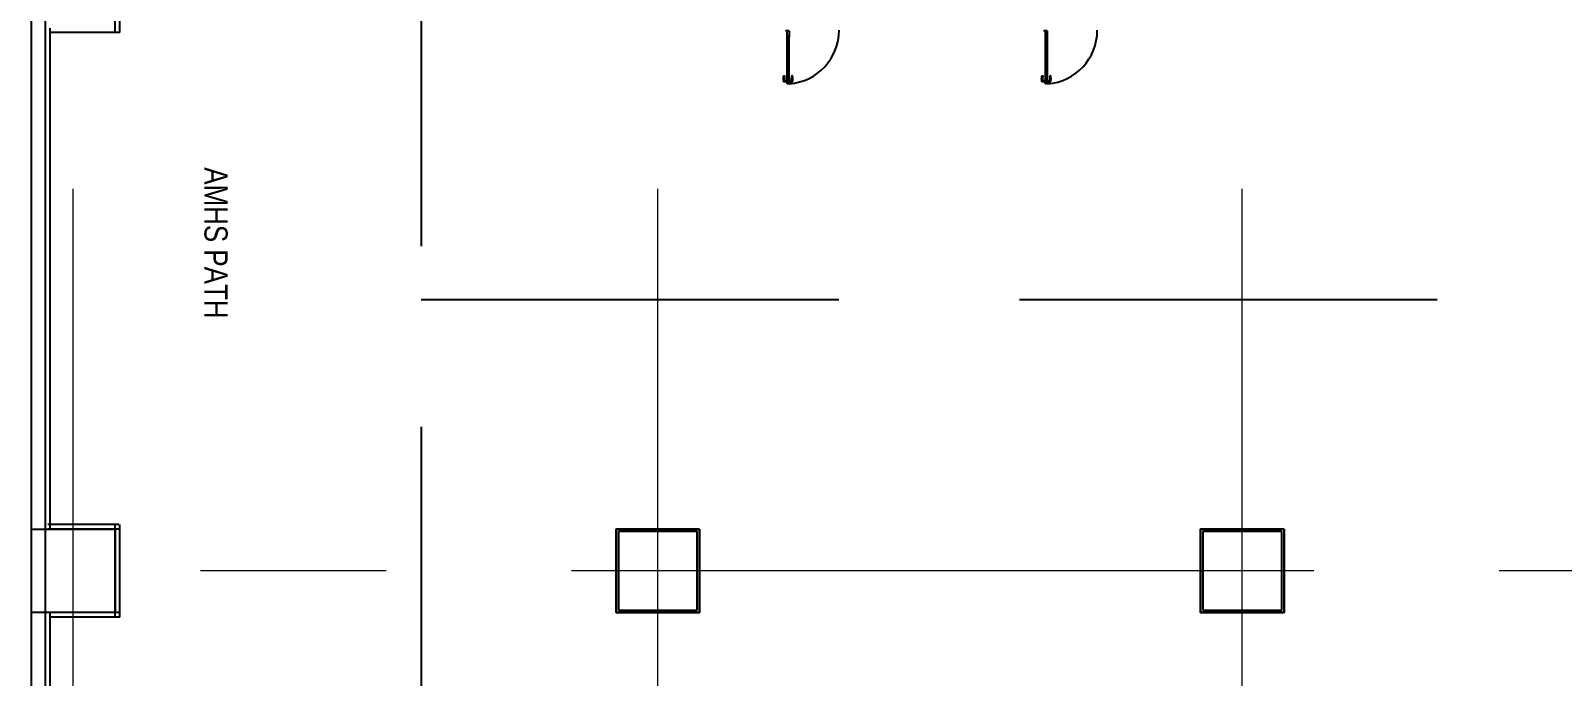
# Model space of a CAD drawing. Extents: x -15449 to 527173, y -170839 to 146543.
# Drawn here: x 237124 to 270144, y -84525 to -70607 of the extents above; entities that cross this region are included whole.
import ezdxf

# ---------------------------------------------------------------- set-up
doc = ezdxf.new("R2010")
doc.units = 0
doc.header["$LTSCALE"] = 8
doc.linetypes.add('IDA - Grid Line', pattern=[3500, 2000, -500, 500, -500])
doc.linetypes.add('IDA - Hidden 065', pattern=[537.5, 375, -162.5])
doc.layers.get('0').update_dxf_attribs({"color": 1, "linetype": 'CONTINUOUS'})
for name, color, linetype in [('0-T100非抗岩棉库板H10000', 1, 'CONTINUOUS'), ('0-T50单抗铝蜂巢库板H5000', 3, 'CONTINUOUS'), ('000_CTCI_CSA', 7, 'CONTINUOUS')]:
    doc.layers.add(name, color=color, linetype=linetype)
doc.layers.add('A-_ANOTGRID_E', color=7, linetype='CONTINUOUS', lineweight=9)
doc.styles.add('Site Area', font='arial.ttf', dxfattribs={"width": 0.8})

msp = doc.modelspace()

# ---------------------------------------------------------------- linework, layer by layer
at = {"color": 252, "linetype": 'IDA - Hidden 065', "ltscale": 3}
for p, q in [((245543.8697, -66249.8189), (245543.8697, -86349.8189)), ((245543.8697, -76399.8189), (312443.8697, -76399.8189))]:
    msp.add_line(p, q, dxfattribs=at)
at = {"color": 252}
for p, q in [((253424.2195, -70612.8208), (253424.2195, -70610.2121)), ((253424.2195, -70610.2121), (253471.176, -70610.2121)), ((253471.176, -70612.8208), (253424.2195, -70612.8208)), ((253432.5673, -70723.9078), (253432.5673, -70607.6034)), ((253432.5673, -70607.6034), (253474.3065, -70607.6034)), ((253471.176, -70610.2121), (253471.176, -70612.8208)), ((253474.3065, -70607.6034), (253474.3065, -70723.9078)), ((258990.3425, -70614.3469), (258990.3425, -70611.7382)), ((258990.3425, -70611.7382), (259037.299, -70611.7382)), ((259037.299, -70614.3469), (258990.3425, -70614.3469)), ((258998.6903, -70725.4338), (258998.6903, -70609.1295)), ((258998.6903, -70609.1295), (259040.4295, -70609.1295)), ((259037.299, -70611.7382), (259037.299, -70614.3469)), ((259040.4295, -70609.1295), (259040.4295, -70725.4338)), ((253474.3065, -70723.9078), (253432.5673, -70723.9078)), ((253433.1934, -70736.0121), (253433.1934, -70723.1773)), ((253434.0881, -70737.3441), (253433.2533, -70736.1962)), ((253433.5065, -70722.8643), (253473.3673, -70722.8643)), ((253434.2369, -70724.4295), (253434.2369, -70726.0991)), ((253434.2369, -70727.7686), (253434.2369, -70735.1773)), ((253434.4456, -70735.386), (253434.4456, -70735.386)), ((253453.1239, -70724.1165), (253434.5499, -70724.1165)), ((253434.5499, -70726.4121), (253439.1412, -70726.4121)), ((253439.1412, -70727.4556), (253434.5499, -70727.4556)), ((253435.2804, -70727.4556), (253434.6543, -70727.4556)), ((253434.6543, -70727.4556), (253434.6543, -71642.7947)), ((253434.6543, -70735.5947), (253434.6543, -70737.1599)), ((253435.2804, -71642.7947), (253435.2804, -70727.4556)), ((253439.4543, -70726.7252), (253439.4543, -70727.1426)), ((253453.4369, -70723.8034), (253453.1239, -70724.1165)), ((253453.7499, -70724.1165), (253453.4369, -70723.8034)), ((253472.3239, -70724.1165), (253453.7499, -70724.1165)), ((253467.4195, -70727.1426), (253467.4195, -70726.7252)), ((253467.7325, -70726.4121), (253472.3239, -70726.4121)), ((253472.3239, -70727.4556), (253467.7325, -70727.4556)), ((253472.2195, -70727.4556), (253471.5934, -70727.4556)), ((253471.5934, -70727.4556), (253471.5934, -71642.7947)), ((253472.2195, -71642.7947), (253472.2195, -70727.4556)), ((253472.2195, -70737.1599), (253472.2195, -70735.5947)), ((253472.6369, -70726.0991), (253472.6369, -70724.4295)), ((253472.6369, -70735.1773), (253472.6369, -70727.7686)), ((253473.6205, -70736.1962), (253472.7857, -70737.3441)), ((253473.6804, -70723.1773), (253473.6804, -70736.0121)), ((259040.4295, -70725.4338), (258998.6903, -70725.4338)), ((258999.3164, -70737.5382), (258999.3164, -70724.7034)), ((259000.2111, -70738.8701), (258999.3763, -70737.7223)), ((258999.6295, -70724.3904), (259039.4903, -70724.3904)), ((259000.3599, -70725.9556), (259000.3599, -70727.6251)), ((259000.3599, -70729.2947), (259000.3599, -70736.7034)), ((259000.5686, -70736.9121), (259000.5686, -70736.9121)), ((259019.2468, -70725.6425), (259000.6729, -70725.6425)), ((259000.6729, -70727.9382), (259005.2642, -70727.9382)), ((259005.2642, -70728.9817), (259000.6729, -70728.9817)), ((259001.4034, -70728.9817), (259000.7773, -70728.9817)), ((259000.7773, -70728.9817), (259000.7773, -71644.3208)), ((259000.7773, -70737.1208), (259000.7773, -70738.686)), ((259001.4034, -71644.3208), (259001.4034, -70728.9817)), ((259005.5773, -70728.2512), (259005.5773, -70728.6686)), ((259019.5599, -70725.3295), (259019.2468, -70725.6425)), ((259019.8729, -70725.6425), (259019.5599, -70725.3295)), ((259038.4468, -70725.6425), (259019.8729, -70725.6425)), ((259033.5425, -70728.6686), (259033.5425, -70728.2512)), ((259033.8555, -70727.9382), (259038.4468, -70727.9382)), ((259038.4468, -70728.9817), (259033.8555, -70728.9817)), ((259038.3425, -70728.9817), (259037.7164, -70728.9817)), ((259037.7164, -70728.9817), (259037.7164, -71644.3208)), ((259038.3425, -71644.3208), (259038.3425, -70728.9817)), ((259038.3425, -70738.686), (259038.3425, -70737.1208)), ((259038.7599, -70727.6251), (259038.7599, -70725.9556)), ((259038.7599, -70736.7034), (259038.7599, -70729.2947)), ((259039.7435, -70737.7223), (259038.9087, -70738.8701)), ((259039.8034, -70724.7034), (259039.8034, -70737.5382)), ((253432.5673, -71751.7339), (253432.5673, -71646.3426)), ((253432.5673, -71646.3426), (253474.3065, -71646.3426)), ((253433.1934, -71647.073), (253433.1934, -71634.2382)), ((253433.2533, -71634.0541), (253434.0881, -71632.9063)), ((253473.3673, -71647.386), (253433.5065, -71647.386)), ((253434.2369, -71635.073), (253434.2369, -71642.4817)), ((253434.2369, -71644.1513), (253434.2369, -71645.8208)), ((253434.5499, -71642.7947), (253439.1412, -71642.7947)), ((253439.1412, -71643.8382), (253434.5499, -71643.8382)), ((253434.5499, -71646.1339), (253453.1239, -71646.1339)), ((253434.6543, -71633.0904), (253434.6543, -71634.6556)), ((253434.6543, -71642.7947), (253435.2804, -71642.7947)), ((253439.4543, -71643.1078), (253439.4543, -71643.5252)), ((253453.1239, -71646.1339), (253453.4369, -71646.4469)), ((253453.4369, -71646.4469), (253453.7499, -71646.1339)), ((253453.7499, -71646.1339), (253472.3239, -71646.1339)), ((253467.4195, -71643.5252), (253467.4195, -71643.1078)), ((253467.7325, -71642.7947), (253472.3239, -71642.7947)), ((253472.3239, -71643.8382), (253467.7325, -71643.8382)), ((253471.5934, -71642.7947), (253472.2195, -71642.7947)), ((253472.2195, -71634.6556), (253472.2195, -71633.0904)), ((253472.6369, -71642.4817), (253472.6369, -71635.073)), ((253472.6369, -71645.8208), (253472.6369, -71644.1513)), ((253472.7857, -71632.9063), (253473.6205, -71634.0541)), ((253473.6804, -71634.2382), (253473.6804, -71647.073)), ((253474.3065, -71646.3426), (253474.3065, -71751.7339)), ((258998.6903, -71753.2599), (258998.6903, -71647.8686)), ((258998.6903, -71647.8686), (259040.4295, -71647.8686)), ((258999.3164, -71648.599), (258999.3164, -71635.7643)), ((258999.3763, -71635.5801), (259000.2111, -71634.4323)), ((259039.4903, -71648.9121), (258999.6295, -71648.9121)), ((259000.3599, -71636.599), (259000.3599, -71644.0077)), ((259000.3599, -71645.6773), (259000.3599, -71647.3469)), ((259000.6729, -71644.3208), (259005.2642, -71644.3208)), ((259005.2642, -71645.3643), (259000.6729, -71645.3643)), ((259000.6729, -71647.6599), (259019.2468, -71647.6599)), ((259000.7773, -71634.6164), (259000.7773, -71636.1817)), ((259000.7773, -71644.3208), (259001.4034, -71644.3208)), ((259005.5773, -71644.6338), (259005.5773, -71645.0512)), ((259019.2468, -71647.6599), (259019.5599, -71647.973)), ((259019.5599, -71647.973), (259019.8729, -71647.6599)), ((259019.8729, -71647.6599), (259038.4468, -71647.6599)), ((259033.5425, -71645.0512), (259033.5425, -71644.6338)), ((259033.8555, -71644.3208), (259038.4468, -71644.3208)), ((259038.4468, -71645.3643), (259033.8555, -71645.3643)), ((259037.7164, -71644.3208), (259038.3425, -71644.3208)), ((259038.3425, -71636.1817), (259038.3425, -71634.6164)), ((259038.7599, -71644.0077), (259038.7599, -71636.599)), ((259038.7599, -71647.3469), (259038.7599, -71645.6773)), ((259038.9087, -71634.4323), (259039.7435, -71635.5801)), ((259039.8034, -71635.7643), (259039.8034, -71648.599)), ((259040.4295, -71647.8686), (259040.4295, -71753.2599)), ((253474.3065, -71751.7339), (253432.5673, -71751.7339)), ((253474.3065, -71672.3221), (253474.3065, -71724.2045)), ((253482.777, -71672.3221), (253474.3065, -71672.3221)), ((253474.3065, -71724.2045), (253482.777, -71724.2045)), ((253482.777, -71724.2045), (253482.777, -71672.3221)), ((253524.6668, -71686.6162), (253482.777, -71686.6162)), ((253482.777, -71709.9103), (253525.13, -71709.9103)), ((253525.13, -71709.9103), (253539.8215, -71709.2778)), ((259040.4295, -71753.2599), (258998.6903, -71753.2599)), ((259040.4295, -71673.8482), (259040.4295, -71725.7305)), ((259048.9, -71673.8482), (259040.4295, -71673.8482)), ((259040.4295, -71725.7305), (259048.9, -71725.7305)), ((259048.9, -71725.7305), (259048.9, -71673.8482)), ((259090.7898, -71688.1423), (259048.9, -71688.1423)), ((259048.9, -71711.4364), (259091.253, -71711.4364)), ((259091.253, -71711.4364), (259105.9445, -71710.8039))]:
    msp.add_line(p, q, dxfattribs=at)
for points in [[(253424.0967, -71709.9103), (253381.7438, -71709.9103), (253367.0523, -71709.2778, -0.3274951513), (253358.7018, -71702.0342, -0.0898474918), (253356.3287, -71588.386, -1.1448812629), (253376.7964, -71593.0125, 0.1370794299), (253376.7178, -71681.0952, 0.3493567738), (253382.207, -71686.6162), (253424.0967, -71686.6162)], [(258990.2197, -71711.4364), (258947.8668, -71711.4364), (258933.1753, -71710.8039, -0.3274951513), (258924.8248, -71703.5602, -0.0898474918), (258922.4517, -71589.912, -1.1448812629), (258942.9194, -71594.5385, 0.1370794299), (258942.8408, -71682.6212, 0.3493567738), (258948.33, -71688.1423), (258990.2197, -71688.1423)]]:
    msp.add_lwpolyline(points, format="xyb", dxfattribs=at)
for points in [[(253432.5673, -71672.3221), (253432.5673, -71724.2045), (253424.0967, -71724.2045), (253424.0967, -71672.3221)], [(258998.6903, -71673.8482), (258998.6903, -71725.7305), (258990.2197, -71725.7305), (258990.2197, -71673.8482)], [(238943.8697, -81349.8189), (238943.8697, -83149.8189), (237143.8697, -83149.8189), (237143.8697, -81349.8189)], [(251543.8697, -81349.8189), (251543.8697, -83149.8189), (249743.8697, -83149.8189), (249743.8697, -81349.8189)], [(264143.8697, -81349.8189), (264143.8697, -83149.8189), (262343.8697, -83149.8189), (262343.8697, -81349.8189)]]:
    msp.add_lwpolyline(points, close=True, dxfattribs=at)
for centre, radius, start, end in [((253398.4938, -70600.1687), 1152.8301, 274.18650818, 0.14693973), ((258964.6168, -70601.6947), 1152.8301, 274.18650818, 0.14693973), ((253433.5065, -70723.1773), 0.313, 90.00001023, 180.00001023), ((253433.5065, -70736.0121), 0.313, 180.00000522, 216.0273786), ((253434.3412, -70737.1599), 0.313, 216.02736508, 359.99999169), ((253434.5499, -70724.4295), 0.313, 90.00001023, 180.00001023), ((253434.5499, -70726.0991), 0.313, 179.99998977, 269.99998977), ((253434.5499, -70727.7686), 0.313, 90.00001023, 180.00001023), ((253434.4456, -70735.1773), 0.2087, 180.00002045, 270.00002045), ((253434.4456, -70735.5947), 0.2087, 359.99997443, 89.99997443), ((253439.1412, -70726.7252), 0.313, 359.99998977, 89.99998977), ((253439.1412, -70727.1426), 0.313, 270.00001023, 0.00001023), ((253467.7325, -70726.7252), 0.313, 90.00001023, 180.00001023), ((253467.7325, -70727.1426), 0.313, 179.99998977, 269.99998977), ((253472.4282, -70735.5947), 0.2087, 90.00002557, 180.00002557), ((253472.5325, -70737.1599), 0.313, 180.00000831, 323.97263492), ((253472.3239, -70724.4295), 0.313, 359.99998977, 89.99998977), ((253472.3239, -70726.0991), 0.313, 270.00001023, 0.00001023), ((253472.3239, -70727.7686), 0.313, 359.99998977, 89.99998977), ((253472.4282, -70735.1773), 0.2087, 269.99997955, 359.99997955), ((253473.3673, -70723.1773), 0.313, 359.99998977, 89.99998977), ((253473.3673, -70736.0121), 0.313, 323.97261092, 359.9999843), ((258999.6295, -70724.7034), 0.313, 90.00001023, 180.00001023), ((258999.6295, -70737.5382), 0.313, 180.00000522, 216.0273786), ((259000.4642, -70738.686), 0.313, 216.02736508, 359.99999169), ((259000.6729, -70725.9556), 0.313, 90.00001023, 180.00001023), ((259000.6729, -70727.6251), 0.313, 179.99998977, 269.99998977), ((259000.6729, -70729.2947), 0.313, 90.00001023, 180.00001023), ((259000.5686, -70736.7034), 0.2087, 180.00002045, 270.00002045), ((259000.5686, -70737.1208), 0.2087, 359.99997443, 89.99997443), ((259005.2642, -70728.2512), 0.313, 359.99998977, 89.99998977), ((259005.2642, -70728.6686), 0.313, 270.00001023, 0.00001023), ((259033.8555, -70728.2512), 0.313, 90.00001023, 180.00001023), ((259033.8555, -70728.6686), 0.313, 179.99998977, 269.99998977), ((259038.5512, -70737.1208), 0.2087, 90.00002557, 180.00002557), ((259038.6555, -70738.686), 0.313, 180.00000831, 323.97263492), ((259038.4468, -70725.9556), 0.313, 359.99998977, 89.99998977), ((259038.4468, -70727.6251), 0.313, 270.00001023, 0.00001023), ((259038.4468, -70729.2947), 0.313, 359.99998977, 89.99998977), ((259038.5512, -70736.7034), 0.2087, 269.99997955, 359.99997955), ((259039.4903, -70724.7034), 0.313, 359.99998977, 89.99998977), ((259039.4903, -70737.5382), 0.313, 323.97261092, 359.9999843), ((253433.5065, -71634.2382), 0.313, 143.97262084, 179.99999488), ((253433.5065, -71647.073), 0.313, 179.99998975, 269.99998975), ((253434.3412, -71633.0904), 0.313, 0.00000854, 143.9726354), ((253434.4456, -71635.073), 0.2087, 89.99998463, 179.99998463), ((253434.5499, -71642.4817), 0.313, 180.00001708, 270.00001708), ((253434.5499, -71644.1513), 0.313, 90.00001025, 180.00001025), ((253434.5499, -71645.8208), 0.313, 179.99998975, 269.99998975), ((253434.4456, -71634.6556), 0.2087, 270.00002561, 0.00002561), ((253439.1412, -71643.1078), 0.313, 359.99998975, 89.99998975), ((253439.1412, -71643.5252), 0.313, 269.99998292, 359.99998292), ((253467.7325, -71643.1078), 0.313, 90.00001366, 180.00001366), ((253467.7325, -71643.5252), 0.313, 180.00001366, 270.00001366), ((253472.5325, -71633.0904), 0.313, 36.02736435, 179.99998975), ((253472.4282, -71634.6556), 0.2087, 179.99997951, 269.99997951), ((253472.3239, -71642.4817), 0.313, 269.99998292, 359.99998292), ((253472.3239, -71644.1513), 0.313, 359.99998975, 89.99998975), ((253472.3239, -71645.8208), 0.313, 270.00001025, 0.00001025), ((253472.4282, -71635.073), 0.2087, 0.00001537, 90.00001537), ((253473.3673, -71647.073), 0.313, 270.00001025, 0.00001025), ((253473.3673, -71634.2382), 0.313, 0.00000512, 36.02737916), ((258999.6295, -71635.7643), 0.313, 143.97262084, 179.99999488), ((258999.6295, -71648.599), 0.313, 179.99998975, 269.99998975), ((259000.4642, -71634.6164), 0.313, 0.00000854, 143.9726354), ((259000.5686, -71636.599), 0.2087, 89.99998463, 179.99998463), ((259000.6729, -71644.0077), 0.313, 180.00001708, 270.00001708), ((259000.6729, -71645.6773), 0.313, 90.00001025, 180.00001025), ((259000.6729, -71647.3469), 0.313, 179.99998975, 269.99998975), ((259000.5686, -71636.1817), 0.2087, 270.00002561, 0.00002561), ((259005.2642, -71644.6338), 0.313, 359.99998975, 89.99998975), ((259005.2642, -71645.0512), 0.313, 269.99998292, 359.99998292), ((259033.8555, -71644.6338), 0.313, 90.00001366, 180.00001366), ((259033.8555, -71645.0512), 0.313, 180.00001366, 270.00001366), ((259038.6555, -71634.6164), 0.313, 36.02736435, 179.99998975), ((259038.5512, -71636.1817), 0.2087, 179.99997951, 269.99997951), ((259038.4468, -71644.0077), 0.313, 269.99998292, 359.99998292), ((259038.4468, -71645.6773), 0.313, 359.99998975, 89.99998975), ((259038.4468, -71647.3469), 0.313, 270.00001025, 0.00001025), ((259038.5512, -71636.599), 0.2087, 0.00001537, 90.00001537), ((259039.4903, -71648.599), 0.313, 270.00001025, 0.00001025), ((259039.4903, -71635.7643), 0.313, 0.00000512, 36.02737916)]:
    msp.add_arc(centre, radius, start, end, dxfattribs=at)
for centre, major_axis, ratio, start_param, end_param in [((253418.6245, -70608.1252), (-5.165, -5.165), 1, 5.4977871438, 11.780972451), ((258984.7475, -70609.6512), (-5.165, -5.165), 1, 5.4977871438, 11.780972451), ((253539.9973, -71589.3103), (7.487, 7.487), 1, 5.5852004124, 8.9965730651), ((253372.4935, -71637.1945), (163.6604, 0.0847), 0.9999999999, -0.2720854875, 0.2728360039), ((253235.6859, -71638.6604), (-318.8476, 0.1612), 0.9999999999, 2.9420067164, 3.3004342739), ((259106.1203, -71590.8364), (7.487, 7.487), 1, 5.5852004124, 8.9965730651), ((258938.6165, -71638.7206), (163.6604, 0.0323), 0.9999999999, -0.2717653381, 0.2731561532), ((258801.8089, -71640.1864), (-318.8476, 0.1576), 0.9999999999, 2.9419956036, 3.3004231611), ((253523.9427, -71680.407), (4.4203, 4.4203), 1, 4.0430748642, 5.387481562), ((253539.0603, -71699.9652), (-6.607, 6.607), 1, 2.4377581493, 3.7037062303), ((259090.0657, -71681.9331), (4.4203, 4.4203), 1, 4.0430748642, 5.387481562), ((259105.1832, -71701.4912), (6.607, 6.607), 1, 4.0085544761, 5.2745025571)]:
    msp.add_ellipse(centre, major_axis=major_axis, ratio=ratio, start_param=start_param, end_param=end_param, dxfattribs=at)
at = {"layer": '0-T100非抗岩棉库板H10000', "lineweight": -3}
for p, q in [((238943.8697, -70649.8189), (238943.8697, -68650.8156)), ((239043.8697, -70649.8189), (239043.8697, -68650.8156)), ((237443.8697, -81349.8189), (237443.8697, -70549.8189)), ((237543.8697, -81349.8189), (237543.8697, -70549.8189)), ((239043.8697, -70649.8189), (237543.8697, -70649.8189)), ((239028, -81249.8189), (237493.8697, -81249.8189)), ((239028, -81349.8189), (237493.8697, -81349.8189)), ((238943.8697, -83249.8189), (238943.8697, -81250.8156)), ((239043.8697, -83249.8189), (239043.8697, -81250.8156)), ((237443.8697, -93949.8189), (237443.8697, -83149.8189)), ((239043.8697, -83149.8189), (237543.8697, -83149.8189)), ((237543.8697, -93949.8189), (237543.8697, -83149.8189)), ((239043.8697, -83249.8189), (237543.8697, -83249.8189))]:
    msp.add_line(p, q, dxfattribs=at)
at = {"layer": '0-T50单抗铝蜂巢库板H5000'}
for p, q in [((251543.8697, -81349.8189), (249743.8697, -81349.8189)), ((249743.8697, -81349.8189), (249743.8697, -83149.8189)), ((251493.8697, -81399.8189), (249793.8697, -81399.8189)), ((249793.8697, -81399.8189), (249793.8697, -83099.8189)), ((251493.8697, -83099.8189), (251493.8697, -81399.8189)), ((251543.8697, -83149.8189), (251543.8697, -81349.8189)), ((264143.8697, -81349.8189), (262343.8697, -81349.8189)), ((262343.8697, -81349.8189), (262343.8697, -83149.8189)), ((264093.8697, -81399.8189), (262393.8697, -81399.8189)), ((262393.8697, -81399.8189), (262393.8697, -83099.8189)), ((264093.8697, -83099.8189), (264093.8697, -81399.8189)), ((264143.8697, -83149.8189), (264143.8697, -81349.8189)), ((249743.8697, -83149.8189), (251543.8697, -83149.8189)), ((249793.8697, -83099.8189), (251493.8697, -83099.8189)), ((262343.8697, -83149.8189), (264143.8697, -83149.8189)), ((262393.8697, -83099.8189), (264093.8697, -83099.8189))]:
    msp.add_line(p, q, dxfattribs=at)
at = {"layer": '000_CTCI_CSA', "color": 252}
for points in [[(313343.8697, -56149.8189), (313343.8697, -133549.8189), (237143.8697, -133549.8189), (237143.8697, -56149.8189)], [(313043.8697, -56449.8189), (313043.8697, -133249.8189), (237443.8697, -133249.8189), (237443.8697, -56449.8189)]]:
    msp.add_lwpolyline(points, close=True, dxfattribs=at)
at = {"layer": 'A-_ANOTGRID_E', "color": 8, "linetype": 'IDA - Grid Line', "true_color": 0x808080}
for p, q in [((238043.8697, -146013.8773), (238043.8697, -47004.7177)), ((250643.8697, -146013.8599), (250643.8697, -47004.7177)), ((263243.8697, -146013.8599), (263243.8697, -47004.7177)), ((320784.4764, -82249.8189), (233274.5842, -82249.8189))]:
    msp.add_line(p, q, dxfattribs=at)

# ---------------------------------------------------------------- texts
at = {"color": 252, "style": 'Site Area', "width": 0.8}
msp.add_text('AMHS PATH', height=500, rotation=270, dxfattribs=at).set_placement((240870.1362, -73551.7599))

doc.saveas('drawing.dxf')
